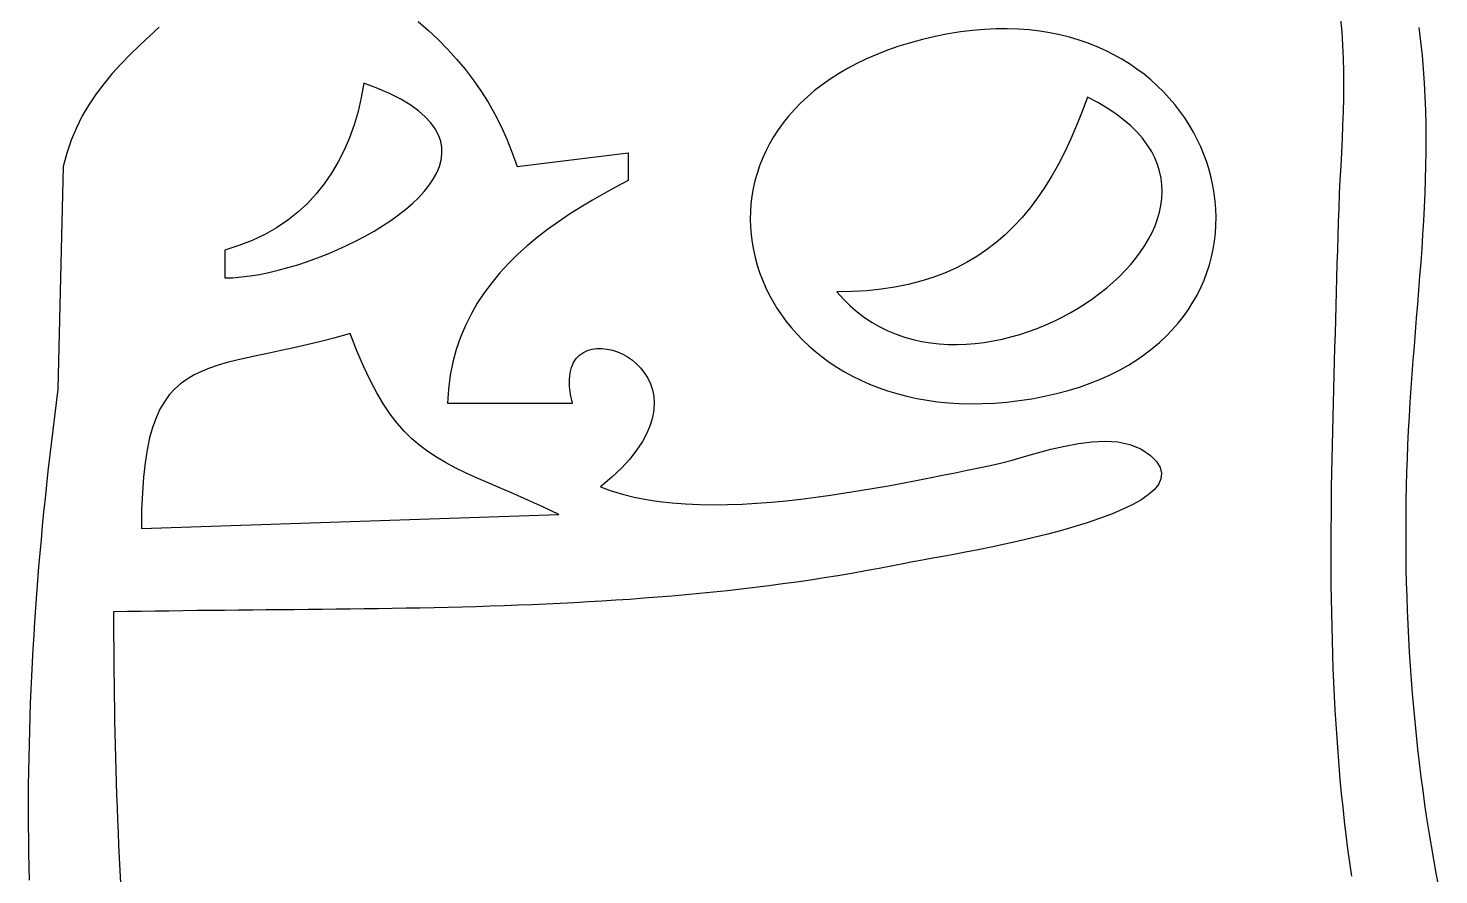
# Model space of a CAD drawing. Extents: x 8 to 445, y 7 to 445.
# Drawn here: x 125.9 to 227.3, y 226.1 to 286.9 of the extents above; entities that cross this region are included whole.
import ezdxf

# ---------------------------------------------------------------- set-up
doc = ezdxf.new("R2010")
doc.units = 0
doc.header["$MEASUREMENT"] = 0
doc.layers.add('STANDARD', color=18, linetype='CONTINUOUS')

msp = doc.modelspace()

# ---------------------------------------------------------------- linework, layer by layer
at = {"layer": 'STANDARD'}
for p, q in [((135.2858, 287.0223), (134.5753, 286.3805)), ((153.9021, 287.4348), (154.6308, 286.7901)), ((220.3002, 286.6771), (220.2103, 287.6215)), ((225.9774, 285.9925), (225.8536, 286.988)), ((134.5753, 286.3805), (133.8782, 285.7301)), ((154.6308, 286.7901), (155.3321, 286.1259)), ((155.3321, 286.1259), (156.0051, 285.4405)), ((190.1516, 286.1377), (189.2789, 285.9034)), ((191.0585, 286.3486), (190.1516, 286.1377)), ((192, 286.5355), (191.0585, 286.3486)), ((192.8842, 286.6796), (192, 286.5355)), ((193.7509, 286.7878), (192.8842, 286.6796)), ((194.5998, 286.8609), (193.7509, 286.7878)), ((195.4307, 286.8998), (194.5998, 286.8609)), ((196.2434, 286.9055), (195.4307, 286.8998)), ((197.0375, 286.8789), (196.2434, 286.9055)), ((197.8129, 286.821), (197.0375, 286.8789)), ((198.5692, 286.7326), (197.8129, 286.821)), ((199.3063, 286.6146), (198.5692, 286.7326)), ((200.0239, 286.4681), (199.3063, 286.6146)), ((200.7217, 286.2939), (200.0239, 286.4681)), ((201.3996, 286.0929), (200.7217, 286.2939)), ((202.0572, 285.8661), (201.3996, 286.0929)), ((220.3654, 285.7306), (220.3002, 286.6771)), ((226.0818, 284.9981), (225.9774, 285.9925)), ((133.1991, 285.0677), (132.5424, 284.3897)), ((133.8782, 285.7301), (133.1991, 285.0677)), ((156.0051, 285.4405), (156.6491, 284.7318)), ((186.8638, 285.0692), (186.1256, 284.75)), ((187.6353, 285.3684), (186.8638, 285.0692)), ((188.4402, 285.6467), (187.6353, 285.3684)), ((189.2789, 285.9034), (188.4402, 285.6467)), ((202.6942, 285.6144), (202.0572, 285.8661)), ((203.3106, 285.3388), (202.6942, 285.6144)), ((203.9059, 285.04), (203.3106, 285.3388)), ((204.48, 284.7192), (203.9059, 285.04)), ((220.4081, 284.7814), (220.3654, 285.7306)), ((226.1679, 284.0047), (226.0818, 284.9981)), ((132.5424, 284.3897), (131.9127, 283.6925)), ((156.6491, 284.7318), (157.2631, 283.9981)), ((157.2631, 283.9981), (157.8465, 283.2374)), ((184.7482, 284.0547), (184.1084, 283.6804)), ((185.4205, 284.4115), (184.7482, 284.0547)), ((186.1256, 284.75), (185.4205, 284.4115)), ((205.0326, 284.3772), (204.48, 284.7192)), ((205.5635, 284.0148), (205.0326, 284.3772)), ((206.0723, 283.6332), (205.5635, 284.0148)), ((220.4307, 283.8292), (220.4081, 284.7814)), ((226.2366, 283.0121), (226.1679, 284.0047)), ((131.3146, 282.9726), (130.7524, 282.2264)), ((131.9127, 283.6925), (131.3146, 282.9726)), ((150, 283), (149.8104, 281.9666)), ((150.989, 282.6265), (150, 283)), ((157.8465, 283.2374), (158.3982, 282.4479)), ((182.9255, 282.8822), (182.3819, 282.4601)), ((183.5009, 283.2893), (182.9255, 282.8822)), ((184.1084, 283.6804), (183.5009, 283.2893)), ((206.559, 283.2331), (206.0723, 283.6332)), ((207.0231, 282.8155), (206.559, 283.2331)), ((220.4358, 282.8735), (220.4307, 283.8292)), ((226.2888, 282.0202), (226.2366, 283.0121)), ((130.7524, 282.2264), (130.2309, 281.4504)), ((149.8104, 281.9666), (149.5746, 280.9671)), ((151.8718, 282.2402), (150.989, 282.6265)), ((152.6515, 281.8422), (151.8718, 282.2402)), ((158.3982, 282.4479), (158.9176, 281.6276)), ((181.8699, 282.0237), (181.3893, 281.5738)), ((182.3819, 282.4601), (181.8699, 282.0237)), ((202, 282), (201.62, 280.9563)), ((202.7401, 281.6127), (202, 282)), ((207.4646, 282.3813), (207.0231, 282.8155)), ((207.883, 281.9315), (207.4646, 282.3813)), ((208.2782, 281.467), (207.883, 281.9315)), ((220.4026, 280.9499), (220.4256, 281.9139)), ((220.4256, 281.9139), (220.4358, 282.8735)), ((226.3255, 281.0288), (226.2888, 282.0202)), ((130.2309, 281.4504), (129.7545, 280.6411)), ((149.5746, 280.9671), (149.292, 280.0029)), ((153.3317, 281.4335), (152.6515, 281.8422)), ((153.9159, 281.0153), (153.3317, 281.4335)), ((154.4074, 280.5887), (153.9159, 281.0153)), ((158.9176, 281.6276), (159.4038, 280.7748)), ((180.9398, 281.1112), (180.5211, 280.6369)), ((181.3893, 281.5738), (180.9398, 281.1112)), ((201.62, 280.9563), (201.2228, 279.9522)), ((203.4198, 281.212), (202.7401, 281.6127)), ((204.0405, 280.7988), (203.4198, 281.212)), ((208.65, 280.9887), (208.2782, 281.467)), ((208.998, 280.4975), (208.65, 280.9887)), ((220.3692, 279.981), (220.4026, 280.9499)), ((226.3477, 280.0377), (226.3255, 281.0288)), ((129.7545, 280.6411), (129.3277, 279.7948)), ((149.292, 280.0029), (148.9617, 279.0753)), ((154.8098, 280.1549), (154.4074, 280.5887)), ((155.1264, 279.7148), (154.8098, 280.1549)), ((159.4038, 280.7748), (159.8559, 279.8875)), ((159.8559, 279.8875), (160.2732, 278.9638)), ((180.1331, 280.1515), (179.7754, 279.656)), ((180.5211, 280.6369), (180.1331, 280.1515)), ((201.2228, 279.9522), (200.8073, 278.9877)), ((204.6035, 280.374), (204.0405, 280.7988)), ((205.1102, 279.9386), (204.6035, 280.374)), ((205.5619, 279.4934), (205.1102, 279.9386)), ((209.322, 279.9943), (208.998, 280.4975)), ((209.6219, 279.4801), (209.322, 279.9943)), ((220.3277, 279.0067), (220.3692, 279.981)), ((226.3564, 279.0469), (226.3477, 280.0377)), ((128.955, 278.9081), (128.6411, 277.9774)), ((129.3277, 279.7948), (128.955, 278.9081)), ((148.9617, 279.0753), (148.5831, 278.1858)), ((155.3607, 279.2696), (155.1264, 279.7148)), ((155.5162, 278.8205), (155.3607, 279.2696)), ((160.2732, 278.9638), (160.6548, 278.002)), ((179.4479, 279.1511), (179.1504, 278.6376)), ((179.7754, 279.656), (179.4479, 279.1511)), ((200.8073, 278.9877), (200.3726, 278.0629)), ((205.9599, 279.0394), (205.5619, 279.4934)), ((206.3056, 278.5775), (205.9599, 279.0394)), ((209.8972, 278.9559), (209.6219, 279.4801)), ((210.1479, 278.4224), (209.8972, 278.9559)), ((220.2806, 278.0267), (220.3277, 279.0067)), ((226.3523, 278.0561), (226.3564, 279.0469)), ((128.6411, 277.9774), (128.3904, 276.9992)), ((148.5831, 278.1858), (148.1554, 277.3359)), ((155.5962, 278.3685), (155.5162, 278.8205)), ((155.5438, 277.4605), (155.6042, 277.9148)), ((155.6042, 277.9148), (155.5962, 278.3685)), ((160.6548, 278.002), (161, 277)), ((161, 277), (169, 278)), ((169, 278), (169, 276)), ((178.8824, 278.1164), (178.6439, 277.5883)), ((179.1504, 278.6376), (178.8824, 278.1164)), ((200.3726, 278.0629), (199.9177, 277.178)), ((206.6003, 278.1087), (206.3056, 278.5775)), ((206.8453, 277.6337), (206.6003, 278.1087)), ((210.3735, 277.8807), (210.1479, 278.4224)), ((210.574, 277.3317), (210.3735, 277.8807)), ((220.2303, 277.0405), (220.2806, 278.0267)), ((226.3366, 277.0652), (226.3523, 278.0561)), ((128.3904, 276.9992), (127.9992, 261)), ((148.1554, 277.3359), (147.6778, 276.5268)), ((155.231, 276.5544), (155.4182, 277.0067)), ((155.4182, 277.0067), (155.5438, 277.4605)), ((178.4346, 277.0542), (178.2543, 276.5147)), ((178.6439, 277.5883), (178.4346, 277.0542)), ((199.9177, 277.178), (199.4417, 276.333)), ((207.0421, 277.1537), (206.8453, 277.6337)), ((207.1919, 276.6694), (207.0421, 277.1537)), ((210.749, 276.7763), (210.574, 277.3317)), ((220.1792, 276.0476), (220.2303, 277.0405)), ((226.3102, 276.0741), (226.3366, 277.0652)), ((147.6778, 276.5268), (147.1497, 275.7601)), ((154.6853, 275.6592), (154.9855, 276.1049)), ((154.9855, 276.1049), (155.231, 276.5544)), ((169, 276), (168.1272, 275.5453)), ((178.1026, 275.9709), (177.9794, 275.4233)), ((178.2543, 276.5147), (178.1026, 275.9709)), ((199.4417, 276.333), (198.9435, 275.5282)), ((207.2961, 276.1819), (207.1919, 276.6694)), ((207.3561, 275.692), (207.2961, 276.1819)), ((210.8983, 276.2154), (210.749, 276.7763)), ((211.0216, 275.65), (210.8983, 276.2154)), ((220.1297, 275.0475), (220.1792, 276.0476)), ((226.274, 275.0826), (226.3102, 276.0741)), ((146.5703, 275.0372), (145.9389, 274.3594)), ((147.1497, 275.7601), (146.5703, 275.0372)), ((153.4906, 274.3561), (153.9344, 274.7836)), ((153.9344, 274.7836), (154.3338, 275.2184)), ((154.3338, 275.2184), (154.6853, 275.6592)), ((167.265, 275.0764), (166.4158, 274.592)), ((168.1272, 275.5453), (167.265, 275.0764)), ((177.8845, 274.873), (177.8175, 274.3207)), ((177.9794, 275.4233), (177.8845, 274.873)), ((198.9435, 275.5282), (198.4223, 274.7635)), ((207.3485, 274.7088), (207.3731, 275.2007)), ((207.3731, 275.2007), (207.3561, 275.692)), ((211.1188, 275.0809), (211.0216, 275.65)), ((211.1895, 274.5092), (211.1188, 275.0809)), ((220.0841, 274.0399), (220.1297, 275.0475)), ((226.229, 274.0906), (226.274, 275.0826)), ((145.9389, 274.3594), (145.2546, 273.7283)), ((152.4833, 273.5268), (153.0057, 273.9368)), ((153.0057, 273.9368), (153.4906, 274.3561)), ((165.5821, 274.0911), (164.7664, 273.5726)), ((166.4158, 274.592), (165.5821, 274.0911)), ((177.7783, 273.7673), (177.7665, 273.2134)), ((177.8175, 274.3207), (177.7783, 273.7673)), ((197.8771, 274.0391), (197.3068, 273.3551)), ((198.4223, 274.7635), (197.8771, 274.0391)), ((207.1799, 273.7273), (207.2836, 274.2174)), ((207.2836, 274.2174), (207.3485, 274.7088)), ((211.2334, 273.9356), (211.1895, 274.5092)), ((211.2505, 273.3613), (211.2334, 273.9356)), ((220.0449, 273.0242), (220.0841, 274.0399)), ((226.1761, 273.0979), (226.229, 274.0906)), ((144.5169, 273.1452), (143.7249, 272.6116)), ((145.2546, 273.7283), (144.5169, 273.1452)), ((150.7252, 272.3645), (151.3396, 272.7396)), ((151.3396, 272.7396), (151.9268, 273.1274)), ((151.9268, 273.1274), (152.4833, 273.5268)), ((163.9711, 273.0354), (163.1989, 272.4785)), ((164.7664, 273.5726), (163.9711, 273.0354)), ((177.7665, 273.2134), (177.7821, 272.6601)), ((197.3068, 273.3551), (196.7107, 272.7117)), ((206.6487, 272.2741), (206.8611, 272.7547)), ((206.8611, 272.7547), (207.0386, 273.2394)), ((207.0386, 273.2394), (207.1799, 273.7273)), ((211.2027, 272.2137), (211.2403, 272.787)), ((211.2403, 272.787), (211.2505, 273.3613)), ((220.0146, 272), (220.0449, 273.0242)), ((226.1163, 272.1044), (226.1761, 273.0979)), ((142.878, 272.1288), (141.9753, 271.6983)), ((143.7249, 272.6116), (142.878, 272.1288)), ((149.4285, 271.6569), (150.087, 272.0032)), ((150.087, 272.0032), (150.7252, 272.3645)), ((162.4521, 271.9007), (161.7333, 271.301)), ((163.1989, 272.4785), (162.4521, 271.9007)), ((177.7821, 272.6601), (177.8246, 272.108)), ((177.8246, 272.108), (177.894, 271.5581)), ((196.0876, 272.1089), (195.4366, 271.5468)), ((196.7107, 272.7117), (196.0876, 272.1089)), ((206.1246, 271.3288), (206.4027, 271.7985)), ((206.4027, 271.7985), (206.6487, 272.2741)), ((211.1374, 271.6424), (211.2027, 272.2137)), ((219.9894, 271.0031), (220.0146, 272)), ((226.0506, 271.1099), (226.1163, 272.1044)), ((141.0162, 271.3216), (140, 271)), ((140, 271), (140, 269)), ((141.9753, 271.6983), (141.0162, 271.3216)), ((146.6597, 270.4432), (147.3652, 270.7187)), ((147.3652, 270.7187), (148.0641, 271.0135)), ((148.0641, 271.0135), (148.753, 271.3266)), ((148.753, 271.3266), (149.4285, 271.6569)), ((161.7333, 271.301), (161.0449, 270.6784)), ((177.894, 271.5581), (177.9898, 271.0111)), ((177.9898, 271.0111), (178.112, 270.4678)), ((194.7568, 271.0257), (194.0472, 270.5454)), ((195.4366, 271.5468), (194.7568, 271.0257)), ((205.4771, 270.411), (205.8156, 270.866)), ((205.8156, 270.866), (206.1246, 271.3288)), ((210.9227, 270.5091), (211.0442, 271.0739)), ((211.0442, 271.0739), (211.1374, 271.6424)), ((219.9631, 270.0055), (219.9894, 271.0031)), ((225.9798, 270.1142), (226.0506, 271.1099)), ((143.8407, 269.5576), (144.5381, 269.7444)), ((144.5381, 269.7444), (145.2427, 269.955)), ((145.2427, 269.955), (145.951, 270.1883)), ((145.951, 270.1883), (146.6597, 270.4432)), ((160.3895, 270.0316), (159.7695, 269.3597)), ((161.0449, 270.6784), (160.3895, 270.0316)), ((178.112, 270.4678), (178.2603, 269.9292)), ((178.2603, 269.9292), (178.4343, 269.3959)), ((192.5347, 269.7084), (191.73, 269.3518)), ((193.3068, 270.1063), (192.5347, 269.7084)), ((194.0472, 270.5454), (193.3068, 270.1063)), ((204.7169, 269.5281), (205.1104, 269.9647)), ((205.1104, 269.9647), (205.4771, 270.411)), ((210.5943, 269.3947), (210.7729, 269.9491)), ((210.7729, 269.9491), (210.9227, 270.5091)), ((219.9357, 269.0072), (219.9631, 270.0055)), ((225.9051, 269.1173), (225.9798, 270.1142)), ((140, 269), (140.5819, 269.0203)), ((140.5819, 269.0203), (141.1918, 269.0712)), ((141.1918, 269.0712), (141.826, 269.1515)), ((141.826, 269.1515), (142.4812, 269.2601)), ((142.4812, 269.2601), (143.1539, 269.3958)), ((143.1539, 269.3958), (143.8407, 269.5576)), ((159.7695, 269.3597), (159.1874, 268.6616)), ((178.4343, 269.3959), (178.634, 268.8688)), ((178.634, 268.8688), (178.859, 268.3487)), ((190.0185, 268.763), (189.11, 268.5311)), ((190.8916, 269.0367), (190.0185, 268.763)), ((191.73, 269.3518), (190.8916, 269.0367)), ((203.3888, 268.285), (203.8547, 268.6873)), ((203.8547, 268.6873), (204.2979, 269.1019)), ((204.2979, 269.1019), (204.7169, 269.5281)), ((210.1501, 268.3065), (210.3868, 268.8469)), ((210.3868, 268.8469), (210.5943, 269.3947)), ((219.9075, 268.0082), (219.9357, 269.0072)), ((225.8272, 268.119), (225.9051, 269.1173)), ((158.6458, 267.9362), (158.147, 267.1823)), ((159.1874, 268.6616), (158.6458, 267.9362)), ((178.859, 268.3487), (179.109, 267.8365)), ((179.109, 267.8365), (179.384, 267.333)), ((185.1008, 268.022), (184, 268)), ((184, 268), (184.4658, 267.4758)), ((186.1612, 268.0862), (185.1008, 268.022)), ((187.1823, 268.1925), (186.1612, 268.0862)), ((188.1649, 268.3409), (187.1823, 268.1925)), ((189.11, 268.5311), (188.1649, 268.3409)), ((202.3939, 267.5214), (202.9014, 267.8961)), ((202.9014, 267.8961), (203.3888, 268.285)), ((209.5883, 267.252), (209.884, 267.7746)), ((209.884, 267.7746), (210.1501, 268.3065)), ((219.8787, 267.0087), (219.9075, 268.0082)), ((225.7472, 267.119), (225.8272, 268.119)), ((158.147, 267.1823), (157.6936, 266.399)), ((179.384, 267.333), (179.6836, 266.839)), ((179.6836, 266.839), (180.0075, 266.3553)), ((184.4658, 267.4758), (184.9531, 266.9945)), ((184.9531, 266.9945), (185.4606, 266.5551)), ((200.7639, 266.492), (201.3238, 266.8184)), ((201.3238, 266.8184), (201.8675, 267.1619)), ((201.8675, 267.1619), (202.3939, 267.5214)), ((208.9067, 266.2385), (209.2626, 266.7396)), ((209.2626, 266.7396), (209.5883, 267.252)), ((219.8496, 266.0085), (219.8787, 267.0087)), ((225.666, 266.1174), (225.7472, 267.119)), ((157.6936, 266.399), (157.2881, 265.5852)), ((180.0075, 266.3553), (180.3556, 265.8827)), ((180.3556, 265.8827), (180.7276, 265.422)), ((185.4606, 266.5551), (185.9868, 266.1567)), ((185.9868, 266.1567), (186.5305, 265.7983)), ((186.5305, 265.7983), (187.0903, 265.4791)), ((199.0012, 265.6239), (199.6013, 265.8938)), ((199.6013, 265.8938), (200.1893, 266.1834)), ((200.1893, 266.1834), (200.7639, 266.492)), ((208.1034, 265.2733), (208.5204, 265.7494)), ((208.5204, 265.7494), (208.9067, 266.2385)), ((219.8204, 265.0079), (219.8496, 266.0085)), ((225.5845, 265.1138), (225.666, 266.1174)), ((147.9231, 264.6948), (146.8907, 264.4255)), ((149, 265), (147.9231, 264.6948)), ((149.4875, 263.77), (149, 265)), ((156.933, 264.7397), (156.6307, 263.8615)), ((157.2881, 265.5852), (156.933, 264.7397)), ((180.7276, 265.422), (181.1232, 264.9741)), ((181.1232, 264.9741), (181.5423, 264.5399)), ((187.0903, 265.4791), (187.6648, 265.1981)), ((187.6648, 265.1981), (188.2528, 264.9544)), ((188.2528, 264.9544), (188.8528, 264.747)), ((188.8528, 264.747), (189.4636, 264.5752)), ((195.8666, 264.6032), (196.507, 264.7604)), ((196.507, 264.7604), (197.1419, 264.942)), ((197.1419, 264.942), (197.7702, 265.1471)), ((197.7702, 265.1471), (198.3904, 265.3747)), ((198.3904, 265.3747), (199.0012, 265.6239)), ((207.1765, 264.364), (207.6556, 264.8113)), ((207.6556, 264.8113), (208.1034, 265.2733)), ((219.7913, 264.0068), (219.8204, 265.0079)), ((225.5038, 264.1082), (225.5845, 265.1138)), ((144.0547, 263.7789), (143.1949, 263.5991)), ((144.957, 263.9729), (144.0547, 263.7789)), ((145.9022, 264.1867), (144.957, 263.9729)), ((146.8907, 264.4255), (145.9022, 264.1867)), ((149.9675, 262.6571), (149.4875, 263.77)), ((156.6307, 263.8615), (156.3837, 262.9495)), ((165.501, 263.4526), (165.7732, 263.6441)), ((165.7732, 263.6441), (166.075, 263.7868)), ((166.075, 263.7868), (166.4015, 263.8819)), ((166.4015, 263.8819), (166.7476, 263.9307)), ((166.7476, 263.9307), (167.1082, 263.9345)), ((167.1082, 263.9345), (167.4784, 263.8948)), ((167.4784, 263.8948), (167.853, 263.8128)), ((167.853, 263.8128), (168.2271, 263.6899)), ((168.2271, 263.6899), (168.5955, 263.5273)), ((181.5423, 264.5399), (181.9845, 264.12)), ((181.9845, 264.12), (182.4497, 263.7153)), ((182.4497, 263.7153), (182.9375, 263.3267)), ((189.4636, 264.5752), (190.0837, 264.4378)), ((190.0837, 264.4378), (190.712, 264.3341)), ((190.712, 264.3341), (191.3469, 264.263)), ((191.3469, 264.263), (191.9872, 264.2237)), ((191.9872, 264.2237), (192.6315, 264.2152)), ((192.6315, 264.2152), (193.2785, 264.2367)), ((193.2785, 264.2367), (193.9269, 264.2871)), ((193.9269, 264.2871), (194.5753, 264.3656)), ((194.5753, 264.3656), (195.2223, 264.4713)), ((195.2223, 264.4713), (195.8666, 264.6032)), ((206.1239, 263.518), (206.666, 263.9327)), ((206.666, 263.9327), (207.1765, 264.364)), ((219.7625, 263.0052), (219.7913, 264.0068)), ((225.4248, 263.1005), (225.5038, 264.1082)), ((139.5147, 262.7258), (138.8991, 262.5184)), ((140.1698, 262.915), (139.5147, 262.7258)), ((140.8649, 263.0916), (140.1698, 262.915)), ((141.6005, 263.2609), (140.8649, 263.0916)), ((142.377, 263.4282), (141.6005, 263.2609)), ((143.1949, 263.5991), (142.377, 263.4282)), ((150.4439, 261.6529), (149.9675, 262.6571)), ((156.3837, 262.9495), (156.1947, 262.0026)), ((164.9135, 262.5711), (165.0662, 262.9174)), ((165.0662, 262.9174), (165.2637, 263.2108)), ((165.2637, 263.2108), (165.501, 263.4526)), ((168.5955, 263.5273), (168.9532, 263.3265)), ((168.9532, 263.3265), (169.2951, 263.0886)), ((169.2951, 263.0886), (169.6163, 262.8152)), ((169.6163, 262.8152), (169.9116, 262.5074)), ((182.9375, 263.3267), (183.4479, 262.955)), ((183.4479, 262.955), (183.9804, 262.601)), ((183.9804, 262.601), (184.5349, 262.2655)), ((204.3051, 262.3836), (204.9437, 262.7425)), ((204.9437, 262.7425), (205.5499, 263.121)), ((205.5499, 263.121), (206.1239, 263.518)), ((219.7343, 262.0032), (219.7625, 263.0052)), ((225.3484, 262.0904), (225.4248, 263.1005)), ((137.2841, 261.734), (136.8215, 261.4004)), ((137.7843, 262.0279), (137.2841, 261.734)), ((138.3224, 262.2876), (137.7843, 262.0279)), ((138.8991, 262.5184), (138.3224, 262.2876)), ((150.9207, 260.7489), (150.4439, 261.6529)), ((156.1947, 262.0026), (156.0659, 261.0198)), ((164.763, 261.7146), (164.8107, 262.1706)), ((164.7752, 261.2017), (164.763, 261.7146)), ((164.8107, 262.1706), (164.9135, 262.5711)), ((169.9116, 262.5074), (170.176, 262.1667)), ((170.176, 262.1667), (170.4045, 261.7942)), ((170.4045, 261.7942), (170.592, 261.3915)), ((184.5349, 262.2655), (185.1112, 261.9493)), ((185.1112, 261.9493), (185.7089, 261.6532)), ((185.7089, 261.6532), (186.3279, 261.3781)), ((202.1924, 261.4332), (202.9297, 261.728)), ((202.9297, 261.728), (203.6339, 262.0451)), ((203.6339, 262.0451), (204.3051, 262.3836)), ((219.7069, 261.0008), (219.7343, 262.0032)), ((225.2756, 261.0779), (225.3484, 262.0904)), ((127.9992, 261), (127.8715, 260.0211)), ((136.0069, 260.5926), (135.654, 260.1077)), ((136.396, 261.0217), (136.0069, 260.5926)), ((136.8215, 261.4004), (136.396, 261.0217)), ((151.4016, 259.9367), (150.9207, 260.7489)), ((156.0659, 261.0198), (156, 260)), ((164.8525, 260.6306), (164.7752, 261.2017)), ((165, 260), (164.8525, 260.6306)), ((170.592, 261.3915), (170.7334, 260.9598)), ((170.7334, 260.9598), (170.8237, 260.5003)), ((186.3279, 261.3781), (186.9679, 261.1248)), ((186.9679, 261.1248), (187.6287, 260.8941)), ((187.6287, 260.8941), (188.31, 260.6869)), ((188.31, 260.6869), (189.0116, 260.5039)), ((198.9067, 260.4951), (199.7791, 260.6916)), ((199.7791, 260.6916), (200.6173, 260.914)), ((200.6173, 260.914), (201.4217, 261.1615)), ((201.4217, 261.1615), (202.1924, 261.4332)), ((219.6805, 259.9981), (219.7069, 261.0008)), ((225.2073, 260.0627), (225.2756, 261.0779)), ((127.8715, 260.0211), (127.7472, 259.0418)), ((135.3366, 259.5615), (135.0542, 258.9487)), ((135.654, 260.1077), (135.3366, 259.5615)), ((151.8907, 259.2079), (151.4016, 259.9367)), ((156, 260), (165, 260)), ((170.8237, 260.5003), (170.8579, 260.0146)), ((170.8579, 260.0146), (170.8308, 259.5038)), ((189.0116, 260.5039), (189.7333, 260.3459)), ((189.7333, 260.3459), (190.4748, 260.2139)), ((190.4748, 260.2139), (191.2358, 260.1085)), ((191.2358, 260.1085), (192.0162, 260.0307)), ((192.0162, 260.0307), (192.8157, 259.9812)), ((192.8157, 259.9812), (193.634, 259.9609)), ((193.634, 259.9609), (194.4709, 259.9706)), ((194.4709, 259.9706), (195.3262, 260.0111)), ((195.3262, 260.0111), (196.1997, 260.0832)), ((196.1997, 260.0832), (197.091, 260.1877)), ((197.091, 260.1877), (198, 260.3256)), ((198, 260.3256), (198.9067, 260.4951)), ((219.6553, 258.9952), (219.6805, 259.9981)), ((225.1445, 259.0448), (225.2073, 260.0627)), ((127.7472, 259.0418), (127.6263, 258.0621)), ((135.0542, 258.9487), (134.8065, 258.2638)), ((152.3918, 258.5539), (151.8907, 259.2079)), ((152.9088, 257.9665), (152.3918, 258.5539)), ((170.7375, 258.9693), (170.5729, 258.4125)), ((170.8308, 259.5038), (170.7375, 258.9693)), ((219.6316, 257.992), (219.6553, 258.9952)), ((225.0882, 258.0239), (225.1445, 259.0448)), ((127.6263, 258.0621), (127.5089, 257.082)), ((134.8065, 258.2638), (134.5929, 257.5016)), ((153.4456, 257.4371), (152.9088, 257.9665)), ((170.332, 257.8346), (170.0096, 257.237)), ((170.5729, 258.4125), (170.332, 257.8346)), ((219.6096, 256.9885), (219.6316, 257.992)), ((225.0393, 257), (225.0882, 258.0239)), ((127.5089, 257.082), (127.395, 256.1016)), ((134.4129, 256.6565), (134.266, 255.7232)), ((134.5929, 257.5016), (134.4129, 256.6565)), ((154.0061, 256.9573), (153.4456, 257.4371)), ((154.5942, 256.5187), (154.0061, 256.9573)), ((155.2138, 256.1128), (154.5942, 256.5187)), ((169.6008, 256.6211), (169.1005, 255.9881)), ((170.0096, 257.237), (169.6008, 256.6211)), ((198.4157, 256.4296), (199.3824, 256.6874)), ((199.3824, 256.6874), (200.3658, 256.9193)), ((200.3658, 256.9193), (201.352, 257.1064)), ((201.352, 257.1064), (202.3267, 257.2302)), ((202.3267, 257.2302), (203.2758, 257.2718)), ((203.2758, 257.2718), (204.1852, 257.2125)), ((204.1852, 257.2125), (205.0407, 257.0337)), ((205.0407, 257.0337), (205.8283, 256.7164)), ((205.8283, 256.7164), (206.5339, 256.2422)), ((219.5895, 255.9849), (219.6096, 256.9885)), ((224.9995, 256.0175), (225.0393, 257)), ((127.395, 256.1016), (127.2847, 255.1209)), ((134.266, 255.7232), (134.1518, 254.6963)), ((155.8688, 255.7313), (155.2138, 256.1128)), ((156.5631, 255.3656), (155.8688, 255.7313)), ((169.1005, 255.9881), (168.5036, 255.3393)), ((194.1983, 255.3521), (195, 255.5138)), ((195, 255.5138), (195.758, 255.688)), ((195.758, 255.688), (196.5894, 255.9112)), ((196.5894, 255.9112), (197.4801, 256.1646)), ((197.4801, 256.1646), (198.4157, 256.4296)), ((206.5339, 256.2422), (206.964, 255.8076)), ((206.964, 255.8076), (207.2254, 255.3824)), ((219.5715, 254.9812), (219.5895, 255.9849)), ((224.9664, 255.0331), (224.9995, 256.0175)), ((127.2847, 255.1209), (127.178, 254.14)), ((134.1518, 254.6963), (134.0697, 253.5704)), ((157.3006, 255.0074), (156.5631, 255.3656)), ((158.0852, 254.6482), (157.3006, 255.0074)), ((158.9208, 254.2796), (158.0852, 254.6482)), ((167.8051, 254.6762), (167, 254)), ((168.5036, 255.3393), (167.8051, 254.6762)), ((189.6855, 254.4463), (190.6457, 254.6342)), ((190.6457, 254.6342), (191.58, 254.8207)), ((191.58, 254.8207), (192.4854, 255.0037)), ((192.4854, 255.0037), (193.3591, 255.1815)), ((193.3591, 255.1815), (194.1983, 255.3521)), ((207.284, 254.561), (207.1023, 254.1654)), ((207.2254, 255.3824), (207.3286, 254.9668)), ((207.3286, 254.9668), (207.284, 254.561)), ((219.556, 253.9774), (219.5715, 254.9812)), ((224.9399, 254.0469), (224.9664, 255.0331)), ((127.178, 254.14), (127.0751, 253.1588)), ((134.0697, 253.5704), (134.0192, 252.34)), ((159.8112, 253.8931), (158.9208, 254.2796)), ((160.7605, 253.4803), (159.8112, 253.8931)), ((161.7724, 253.0328), (160.7605, 253.4803)), ((167, 254), (167.769, 253.7073)), ((167.769, 253.7073), (168.5779, 253.4561)), ((183.538, 253.3912), (184.5942, 253.5491)), ((184.5942, 253.5491), (185.6416, 253.7166)), ((185.6416, 253.7166), (186.6773, 253.892)), ((186.6773, 253.892), (187.6984, 254.0733)), ((187.6984, 254.0733), (188.702, 254.2587)), ((188.702, 254.2587), (189.6855, 254.4463)), ((206.7939, 253.7802), (206.3695, 253.4059)), ((207.1023, 254.1654), (206.7939, 253.7802)), ((219.543, 252.9736), (219.556, 253.9774)), ((224.9201, 253.0591), (224.9399, 254.0469)), ((127.0751, 253.1588), (126.9759, 252.1774)), ((162.8509, 252.5422), (161.7724, 253.0328)), ((164, 252), (162.8509, 252.5422)), ((168.5779, 253.4561), (169.4237, 253.2445)), ((169.4237, 253.2445), (170.3035, 253.0706)), ((170.3035, 253.0706), (171.2145, 252.9325)), ((171.2145, 252.9325), (172.1538, 252.8284)), ((172.1538, 252.8284), (173.1185, 252.7564)), ((173.1185, 252.7564), (174.1059, 252.7147)), ((174.1059, 252.7147), (175.1131, 252.7013)), ((175.1131, 252.7013), (176.1371, 252.7144)), ((176.1371, 252.7144), (177.1751, 252.7521)), ((177.1751, 252.7521), (178.2244, 252.8126)), ((178.2244, 252.8126), (179.2819, 252.894)), ((179.2819, 252.894), (180.3449, 252.9945)), ((180.3449, 252.9945), (181.4105, 253.1121)), ((181.4105, 253.1121), (182.4758, 253.2449)), ((182.4758, 253.2449), (183.538, 253.3912)), ((205.2146, 252.6908), (204.5051, 252.3506)), ((205.8395, 253.0427), (205.2146, 252.6908)), ((206.3695, 253.4059), (205.8395, 253.0427)), ((219.5329, 251.9698), (219.543, 252.9736)), ((224.907, 252.0698), (224.9201, 253.0591)), ((126.9759, 252.1774), (126.8805, 251.1958)), ((134.0192, 252.34), (134, 251)), ((134, 251), (164, 252)), ((202.8751, 251.7066), (201.9755, 251.4034)), ((203.7218, 252.0225), (202.8751, 251.7066)), ((204.5051, 252.3506), (203.7218, 252.0225)), ((219.5258, 250.9659), (219.5329, 251.9698)), ((224.9006, 251.0791), (224.907, 252.0698)), ((126.8805, 251.1958), (126.789, 250.2141)), ((199.0653, 250.5723), (198.0598, 250.3225)), ((200.0601, 250.8359), (199.0653, 250.5723)), ((201.0337, 251.113), (200.0601, 250.8359)), ((201.9755, 251.4034), (201.0337, 251.113)), ((219.522, 249.9622), (219.5258, 250.9659)), ((224.9011, 250.0871), (224.9006, 251.0791)), ((126.789, 250.2141), (126.7015, 249.2323)), ((194.1422, 249.4675), (193.2416, 249.2913)), ((195.0849, 249.659), (194.1422, 249.4675)), ((196.0591, 249.8655), (195.0849, 249.659)), ((197.0543, 250.0868), (196.0591, 249.8655)), ((198.0598, 250.3225), (197.0543, 250.0868)), ((219.5217, 248.9586), (219.522, 249.9622)), ((224.9084, 249.094), (224.9011, 250.0871)), ((126.7015, 249.2323), (126.618, 248.2504)), ((189, 248.5131), (188.017, 248.3147)), ((189.3111, 248.5734), (189, 248.5131)), ((189.7381, 248.6512), (189.3111, 248.5734)), ((190.2703, 248.7461), (189.7381, 248.6512)), ((190.8974, 248.8579), (190.2703, 248.7461)), ((191.6086, 248.9862), (190.8974, 248.8579)), ((192.3935, 249.1308), (191.6086, 248.9862)), ((193.2416, 249.2913), (192.3935, 249.1308)), ((219.5251, 247.9551), (219.5217, 248.9586)), ((224.9226, 248.0998), (224.9084, 249.094)), ((126.618, 248.2504), (126.5385, 247.2684)), ((183.0815, 247.4431), (182.0905, 247.2916)), ((184.0712, 247.602), (183.0815, 247.4431)), ((185.0597, 247.7685), (184.0712, 247.602)), ((186.0469, 247.9426), (185.0597, 247.7685)), ((187.0327, 248.1246), (186.0469, 247.9426)), ((188.017, 248.3147), (187.0327, 248.1246)), ((219.5325, 246.9519), (219.5251, 247.9551)), ((224.9437, 247.1048), (224.9226, 248.0998)), ((126.5385, 247.2684), (126.4632, 246.2864)), ((175.1232, 246.4205), (174.124, 246.321)), ((176.1215, 246.5259), (175.1232, 246.4205)), ((177.1188, 246.6373), (176.1215, 246.5259)), ((178.1152, 246.755), (177.1188, 246.6373)), ((179.1107, 246.879), (178.1152, 246.755)), ((180.105, 247.0097), (179.1107, 246.879)), ((181.0983, 247.1471), (180.105, 247.0097)), ((182.0905, 247.2916), (181.0983, 247.1471)), ((219.5441, 245.9488), (219.5325, 246.9519)), ((224.9718, 246.109), (224.9437, 247.1048)), ((126.4632, 246.2864), (126.392, 245.3045)), ((158.0592, 245.3763), (157.0526, 245.3484)), ((159.0657, 245.407), (158.0592, 245.3763)), ((160.0722, 245.4407), (159.0657, 245.407)), ((161.0784, 245.4774), (160.0722, 245.4407)), ((162.0845, 245.5174), (161.0784, 245.4774)), ((163.0903, 245.5609), (162.0845, 245.5174)), ((164.0958, 245.608), (163.0903, 245.5609)), ((165.101, 245.659), (164.0958, 245.608)), ((166.1057, 245.714), (165.101, 245.659)), ((167.11, 245.7732), (166.1057, 245.714)), ((168.1139, 245.8369), (167.11, 245.7732)), ((169.1172, 245.905), (168.1139, 245.8369)), ((170.1199, 245.978), (169.1172, 245.905)), ((171.122, 246.0559), (170.1199, 245.978)), ((172.1234, 246.1389), (171.122, 246.0559)), ((173.1241, 246.2272), (172.1234, 246.1389)), ((174.124, 246.321), (173.1241, 246.2272)), ((219.5601, 244.9461), (219.5441, 245.9488)), ((225.007, 245.1125), (224.9718, 246.109)), ((126.392, 245.3045), (126.3251, 244.3226)), ((132.9933, 245.0193), (132, 245)), ((132, 245), (132.0029, 244.1487)), ((133.9877, 245.0369), (132.9933, 245.0193)), ((134.9831, 245.0527), (133.9877, 245.0369)), ((135.9795, 245.067), (134.9831, 245.0527)), ((136.9769, 245.0801), (135.9795, 245.067)), ((137.9752, 245.092), (136.9769, 245.0801)), ((138.9744, 245.1029), (137.9752, 245.092)), ((139.9743, 245.1131), (138.9744, 245.1029)), ((140.975, 245.1227), (139.9743, 245.1131)), ((141.9765, 245.132), (140.975, 245.1227)), ((142.9786, 245.141), (141.9765, 245.132)), ((143.9813, 245.15), (142.9786, 245.141)), ((144.9846, 245.1591), (143.9813, 245.15)), ((145.9884, 245.1686), (144.9846, 245.1591)), ((146.9928, 245.1786), (145.9884, 245.1686)), ((147.9975, 245.1894), (146.9928, 245.1786)), ((149.0027, 245.201), (147.9975, 245.1894)), ((150.0082, 245.2137), (149.0027, 245.201)), ((151.014, 245.2277), (150.0082, 245.2137)), ((152.0201, 245.2431), (151.014, 245.2277)), ((153.0263, 245.2602), (152.0201, 245.2431)), ((154.0328, 245.279), (153.0263, 245.2602)), ((155.0393, 245.2999), (154.0328, 245.279)), ((156.0459, 245.3229), (155.0393, 245.2999)), ((157.0526, 245.3484), (156.0459, 245.3229)), ((219.5807, 243.9436), (219.5601, 244.9461)), ((225.0492, 244.1156), (225.007, 245.1125)), ((126.2625, 243.3407), (126.2043, 242.359)), ((126.3251, 244.3226), (126.2625, 243.3407)), ((132.0029, 244.1487), (132.0072, 243.2934)), ((219.6062, 242.9416), (219.5807, 243.9436)), ((225.0985, 243.1182), (225.0492, 244.1156)), ((126.2043, 242.359), (126.1504, 241.3773)), ((132.0072, 243.2934), (132.0128, 242.434)), ((132.0128, 242.434), (132.02, 241.5708)), ((219.6368, 241.9399), (219.6062, 242.9416)), ((225.1551, 242.1205), (225.0985, 243.1182)), ((126.1504, 241.3773), (126.1011, 240.3959)), ((132.02, 241.5708), (132.0287, 240.7039)), ((219.6727, 240.9386), (219.6368, 241.9399)), ((225.2188, 241.1227), (225.1551, 242.1205)), ((126.1011, 240.3959), (126.0562, 239.4146)), ((132.0287, 240.7039), (132.039, 239.8333)), ((219.7141, 239.9379), (219.6727, 240.9386)), ((225.2898, 240.1249), (225.2188, 241.1227)), ((126.0562, 239.4146), (126.016, 238.4336)), ((132.039, 239.8333), (132.0511, 238.9591)), ((219.7614, 238.9376), (219.7141, 239.9379)), ((225.3681, 239.1272), (225.2898, 240.1249)), ((126.016, 238.4336), (125.9804, 237.4529)), ((132.0511, 238.9591), (132.065, 238.0816)), ((219.8146, 237.938), (219.7614, 238.9376)), ((225.4537, 238.1297), (225.3681, 239.1272)), ((125.9804, 237.4529), (125.9496, 236.4724)), ((132.065, 238.0816), (132.0808, 237.2008)), ((219.8741, 236.9389), (219.8146, 237.938)), ((225.5467, 237.1326), (225.4537, 238.1297)), ((125.9496, 236.4724), (125.9235, 235.4922)), ((132.0808, 237.2008), (132.0987, 236.3168)), ((132.0987, 236.3168), (132.1186, 235.4298)), ((219.94, 235.9404), (219.8741, 236.9389)), ((225.6472, 236.1359), (225.5467, 237.1326)), ((125.9235, 235.4922), (125.9022, 234.5124)), ((132.1186, 235.4298), (132.1407, 234.5398)), ((220.0125, 234.9427), (219.94, 235.9404)), ((225.7551, 235.1399), (225.6472, 236.1359)), ((125.9022, 234.5124), (125.8859, 233.533)), ((132.1407, 234.5398), (132.165, 233.647)), ((220.092, 233.9456), (220.0125, 234.9427)), ((225.8706, 234.1446), (225.7551, 235.1399)), ((125.8859, 233.533), (125.8745, 232.554)), ((132.165, 233.647), (132.1917, 232.7515)), ((220.1787, 232.9493), (220.092, 233.9456)), ((225.9937, 233.1501), (225.8706, 234.1446)), ((125.8745, 232.554), (125.8681, 231.5754)), ((132.1917, 232.7515), (132.2208, 231.8535)), ((220.2726, 231.9538), (220.1787, 232.9493)), ((226.1244, 232.1566), (225.9937, 233.1501)), ((125.8681, 231.5754), (125.8667, 230.5973)), ((132.2208, 231.8535), (132.2524, 230.953)), ((220.3742, 230.9592), (220.2726, 231.9538)), ((226.2627, 231.1642), (226.1244, 232.1566)), ((125.8667, 230.5973), (125.8705, 229.6197)), ((132.2524, 230.953), (132.2866, 230.0501)), ((220.4836, 229.9654), (220.3742, 230.9592)), ((226.4088, 230.173), (226.2627, 231.1642)), ((226.5626, 229.1831), (226.4088, 230.173)), ((125.8705, 229.6197), (125.8795, 228.6427)), ((132.2866, 230.0501), (132.3236, 229.1451)), ((132.3236, 229.1451), (132.3633, 228.2379)), ((220.601, 228.9726), (220.4836, 229.9654)), ((226.7242, 228.1948), (226.5626, 229.1831)), ((125.8795, 228.6427), (125.8938, 227.6662)), ((132.3633, 228.2379), (132.4059, 227.3287)), ((220.7267, 227.9807), (220.601, 228.9726)), ((226.8936, 227.208), (226.7242, 228.1948)), ((125.8938, 227.6662), (125.9133, 226.6903)), ((132.4059, 227.3287), (132.4514, 226.4177)), ((220.8609, 226.9898), (220.7267, 227.9807)), ((227.071, 226.2229), (226.8936, 227.208)), ((125.9133, 226.6903), (125.9382, 225.7151)), ((132.4514, 226.4177), (132.4999, 225.5049)), ((221.0038, 226), (220.8609, 226.9898)), ((227.2562, 225.2397), (227.071, 226.2229))]:
    msp.add_line(p, q, dxfattribs=at)

doc.saveas('drawing.dxf')
